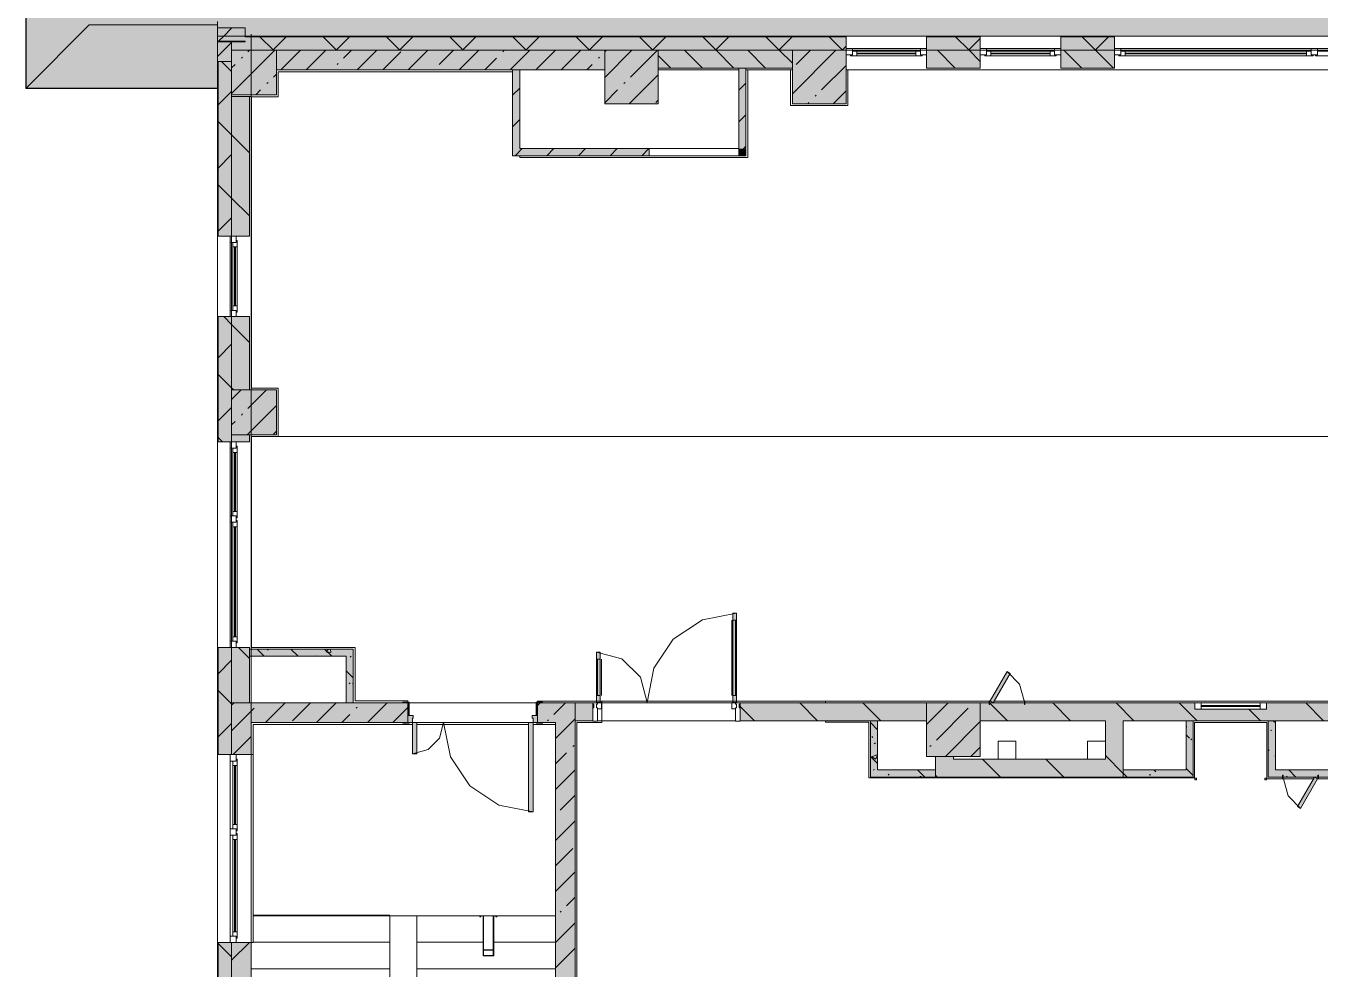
# Model space of a CAD drawing. Header units: millimetres. Extents: x -3817 to 677485, y -22715 to 103890.
# Drawn here: x 28916 to 29029.9, y 241.9 to 325 of the extents above; entities that cross this region are included whole.
import ezdxf

# ---------------------------------------------------------------- set-up
doc = ezdxf.new("R2010")
doc.units = ezdxf.units.MM
doc.layers.add('PDF _Геометрия', color=7, linetype='Continuous', true_color=0x1d1d1d)
doc.layers.add('PDF _Сплошная заливка', color=7, linetype='Continuous', true_color=0xffffff)

msp = doc.modelspace()

# ---------------------------------------------------------------- hatches: boundary and pattern name
at = {"layer": 'PDF _Сплошная заливка', "true_color": 0xd9d9d9, "transparency": 33554559}
for points in [[(28927.66, 319.47), (28932.88, 319.5), (28932.88, 324.07), (29240.17, 324.07), (29240.17, 391.23), (29202.13, 391.23), (29202.13, 418.87), (28916.02, 418.87), (28916.02, 319.47)], [(28935.3, 324.07), (28935.3, 324.79), (28932.88, 324.79), (28932.88, 324.07), (28935, 324.07)]]:
    msp.add_hatch(color=254, dxfattribs=at).paths.add_polyline_path(points)
at = {"layer": 'PDF _Сплошная заливка', "transparency": 33554559}
for points in [[(28935, 323.61), (28935.3, 323.61), (28935.3, 324.07), (28932.88, 323.99), (28932.96, 323.61)], [(28934.12, 318.88), (28938.06, 318.88), (28938.06, 322.82), (28934.12, 322.82), (28934.12, 319.5)], [(28966.96, 321.09), (28966.96, 322.82), (28938.06, 322.82), (28938.06, 321.09), (28959.48, 321.09)], [(28966.96, 318.1), (28971.68, 318.1), (28971.68, 322.82), (28966.96, 322.82), (28966.96, 319.5)], [(28986.39, 318.1), (28988.21, 318.1), (28988.21, 322.82), (28983.49, 322.82), (28983.49, 318.1)], [(28944.2, 269.44), (28944.83, 269.44), (28944.83, 270.07), (28935.7, 270.07), (28935.7, 269.44), (28942.34, 269.44)], [(29011.05, 258.81), (29011.05, 260.38), (28997.66, 260.38), (28997.66, 258.81), (29008.41, 258.81)], [(29015.75, 258.81), (29018.76, 258.81), (29018.76, 259.44), (29012.62, 259.44), (29012.62, 258.81)], [(29032.7, 258.81), (29032.7, 259.44), (29026.01, 259.44), (29026.01, 258.81), (29030.43, 258.81)]]:
    msp.add_hatch(color=256, dxfattribs=at).paths.add_polyline_path(points)
h = msp.add_hatch(color=256, dxfattribs=at)
h.paths.add_polyline_path([(29265.33, 322.82), (29266.95, 322.82), (29266.95, 324), (29220.88, 324), (29220.88, 322.82), (29250.64, 322.82)], flags=0)
h.paths.add_polyline_path([(29177.24, 322.82), (29187.81, 322.82), (29187.81, 324), (29171.33, 323.99), (29171.28, 323.49), (29165.25, 323.49), (29165.19, 324), (29136.64, 323.99), (29136.58, 323.49), (29127.4, 323.51), (29127.35, 324), (29090.81, 323.99), (29090.75, 323.49), (29084.72, 323.49), (29084.67, 324), (29051.39, 323.99), (29051.33, 323.49), (29049.97, 323.51), (29049.97, 324), (29036.24, 324), (29036.24, 322.82), (29176, 322.82)], flags=0)
h.paths.add_polyline_path([(29196.71, 322.82), (29196.66, 324), (29194.9, 324), (29194.9, 322.82)], flags=0)
h.paths.add_polyline_path([(29206.6, 322.82), (29213.8, 322.82), (29213.8, 324), (29199.62, 324), (29199.62, 322.82)], flags=0)
h.paths.add_polyline_path([(29008.41, 322.82), (29011.84, 322.82), (29011.84, 324), (29007.11, 324), (29007.11, 322.82)], flags=0)
h.paths.add_polyline_path([(28957.02, 322.82), (28988.21, 322.82), (28988.21, 324), (28935.3, 324), (28935.3, 323.55), (28934.12, 323.55), (28934.12, 322.82), (28942.34, 322.82)], flags=0)
h.paths.add_polyline_path([(29000.03, 322.82), (29000.03, 324), (28995.3, 324), (28995.3, 322.82)], flags=0)
h = msp.add_hatch(color=256, dxfattribs=at)
h.paths.add_polyline_path([(28932.94, 321.82), (28934.12, 321.82), (28934.12, 322.82)], flags=0)
h.paths.add_polyline_path([(28932.88, 321.82), (28932.92, 321.82), (28934.12, 322.82), (28934.12, 323.55), (28932.88, 323.55), (28932.88, 322.82)], flags=0)
h = msp.add_hatch(color=256, dxfattribs=at)
h.paths.add_polyline_path([(29037.77, 321.25), (29042.94, 321.25), (29042.94, 322.82), (29036.24, 322.82), (29036.24, 321.25), (29037.04, 321.25)], flags=0)
h.paths.add_polyline_path([(28971.71, 321.25), (28983.49, 321.25), (28983.49, 322.82), (28971.68, 322.82), (28971.68, 321.25)], flags=0)
h.paths.add_polyline_path([(29000.03, 321.25), (29000.03, 322.82), (28995.3, 322.82), (28995.3, 321.25)], flags=0)
h.paths.add_polyline_path([(29011.84, 321.25), (29011.84, 322.82), (29007.11, 322.82), (29007.11, 321.25), (29008.41, 321.25)], flags=0)
h = msp.add_hatch(color=256, dxfattribs=at)
h.paths.add_polyline_path([(28932.94, 202.35), (28934.12, 202.35), (28934.12, 244.24), (28932.94, 244.24), (28932.94, 222.65)], flags=0)
h.paths.add_polyline_path([(28934.12, 260.78), (28934.12, 270.22), (28932.94, 270.22), (28932.94, 260.78)], flags=0)
h.paths.add_polyline_path([(28934.12, 288.33), (28934.12, 299.36), (28932.94, 299.36), (28932.94, 288.33)], flags=0)
h.paths.add_polyline_path([(28934.12, 306.44), (28934.12, 321.82), (28932.94, 321.82), (28932.94, 306.44)], flags=0)
h = msp.add_hatch(color=256, dxfattribs=at)
h.paths.add_polyline_path([(28935, 265.34), (28935.7, 265.34), (28935.7, 270.22), (28934.12, 270.22), (28934.12, 265.34)], flags=0)
h.paths.add_polyline_path([(28935, 288.33), (28935.7, 288.33), (28935.7, 288.96), (28934.12, 288.96), (28934.12, 288.33)], flags=0)
h.paths.add_polyline_path([(28935, 292.9), (28935.7, 292.9), (28935.7, 299.36), (28934.12, 299.36), (28934.12, 292.9)], flags=0)
h.paths.add_polyline_path([(28934.12, 306.44), (28935.7, 306.44), (28935.7, 318.73), (28934.12, 318.73), (28934.12, 310.69)], flags=0)
at = {"layer": 'PDF _Сплошная заливка', "true_color": 0xe2e2e2, "transparency": 33554559}
for points in [[(29001.16, 265.35), (29002.66, 267.94), (29002.39, 268.1), (29000.89, 265.51), (29001.07, 265.41)], [(28960.26, 255.74), (28960.66, 255.74), (28960.66, 263.61), (28960.26, 263.61), (28960.26, 257.86)]]:
    msp.add_hatch(color=254, dxfattribs=at).paths.add_polyline_path(points)
at = {"layer": 'PDF _Сплошная заливка', "transparency": 33554559}
h = msp.add_hatch(color=256, dxfattribs=at)
h.paths.add_polyline_path([(28934.12, 202.35), (28935.85, 202.35), (28935.85, 244.24), (28934.12, 244.24), (28934.12, 222.65)], flags=0)
h.paths.add_polyline_path([(28934.12, 260.78), (28935.85, 260.78), (28935.85, 265.34), (28934.12, 265.34), (28934.12, 262.27)], flags=0)
h = msp.add_hatch(color=256, dxfattribs=at)
h.paths.add_polyline_path([(28961.48, 263.61), (28962.63, 263.61), (28962.63, 265.34), (28961.05, 265.34), (28961.05, 263.61)], flags=0)
h.paths.add_polyline_path([(28949.2, 263.61), (28949.63, 263.61), (28949.63, 265.34), (28935.85, 265.34), (28935.85, 263.61), (28942.34, 263.61)], flags=0)
h = msp.add_hatch(color=256, dxfattribs=at)
h.paths.add_polyline_path([(29066.16, 263.77), (29066.16, 265.34), (29054.79, 265.34), (29054.79, 263.77), (29062.62, 263.77)], flags=0)
h.paths.add_polyline_path([(29026.01, 263.77), (29030.73, 263.77), (29030.73, 265.34), (29025.22, 265.34), (29025.22, 264.79), (29018.92, 264.79), (29018.92, 265.34), (29000.03, 265.34), (29000.03, 263.77), (29025.38, 263.77)], flags=0)
h.paths.add_polyline_path([(28978.88, 263.77), (28995.3, 263.77), (28995.3, 265.34), (28978.88, 265.34)], flags=0)
h.paths.add_polyline_path([(29041.84, 263.77), (29041.84, 265.34), (29035.46, 265.34), (29035.46, 263.77), (29037.77, 263.77)], flags=0)
h.paths.add_polyline_path([(28965.93, 263.77), (28965.93, 265.34), (28964.36, 265.34), (28964.37, 263.77)], flags=0)
at = {"layer": 'PDF _Сплошная заливка', "true_color": 0xe2e2e2, "transparency": 33554559}
h = msp.add_hatch(color=254, dxfattribs=at)
h.paths.add_polyline_path([(28949.63, 263.61), (28950.03, 263.61), (28950.11, 264.24), (28949.63, 264.24)], flags=0)
h.paths.add_polyline_path([(28960.66, 263.61), (28961.05, 263.61), (28961.05, 264.24), (28960.58, 264.24), (28960.66, 264)], flags=0)

# ---------------------------------------------------------------- linework, layer by layer
at = {"layer": 'PDF _Геометрия', "color": 7, "lineweight": 9}
for points in [[(28932.88, 319.46), (28916, 319.46), (28916, 418.88), (29202.13, 418.88), (29202.13, 391.23)], [(28932.88, 319.93), (28932.88, 324.07), (28932.88, 319.5), (28932.88, 324.07), (28932.88, 319.91)], [(28932.88, 323.61), (28935.3, 323.61), (28935.3, 323.57), (28935.3, 323.55), (28934.12, 323.55), (28934.12, 322.82), (28971.68, 322.82), (28983.49, 322.82), (28971.68, 322.82), (28971.68, 321.25), (28978.77, 321.25), (28978.77, 314.16), (28978.77, 313.53), (28979.4, 313.53), (28979.4, 314.16), (28979.4, 321.25), (28983.49, 321.25), (28983.49, 322.82), (28988.21, 322.82), (28988.21, 324.07), (28935.3, 324.07), (28935.3, 324.03)], [(28932.88, 323.57), (28935.3, 323.57), (28935.3, 323.61)], [(28932.97, 323.61), (28933.43, 324.07)], [(28935.3, 324), (28935.3, 324.03), (28935.3, 324.07)], [(28988.21, 324.03), (28935.3, 324.03), (28935.3, 324), (28988.21, 324)], [(28937.79, 322.82), (28936.61, 324)], [(28937.75, 322.82), (28938.93, 324)], [(28943.36, 322.82), (28942.18, 324)], [(28943.32, 322.82), (28944.5, 324)], [(28948.93, 322.82), (28947.75, 324)], [(28948.89, 322.82), (28950.07, 324)], [(28954.5, 322.82), (28953.32, 324)], [(28954.45, 322.82), (28955.63, 324)], [(28960.06, 322.82), (28958.88, 324)], [(28960.02, 322.82), (28961.2, 324)], [(28965.63, 322.82), (28964.45, 324)], [(28965.59, 322.82), (28966.77, 324)], [(28971.2, 322.82), (28970.02, 324)], [(28971.16, 322.82), (28972.34, 324)], [(28978.34, 321.25), (28976.77, 322.82), (28975.59, 324)], [(28976.72, 322.82), (28977.9, 324)], [(28983.49, 321.67), (28982.33, 322.82), (28981.15, 324)], [(28982.29, 322.82), (28983.47, 324)], [(28987.9, 322.82), (28986.72, 324)], [(28995.3, 324.07), (28995.3, 322.82), (28988.21, 322.82), (28988.21, 324.07)], [(29000.03, 324.03), (28995.3, 324.03)], [(29000.03, 324), (28995.3, 324)], [(29000.03, 321.83), (28999.04, 322.82), (28997.86, 324)], [(28998.99, 322.82), (29000.03, 323.85)], [(29000.03, 324.07), (29000.03, 322.82)], [(29037.67, 317.47), (29038.62, 317.47), (29038.62, 321.25), (29042.94, 321.25), (29042.94, 322.82), (29036.24, 322.82), (29011.84, 322.82), (29011.84, 324.07), (29007.11, 324.07), (29007.11, 322.82), (29011.84, 322.82), (29011.84, 324.07)], [(29007.11, 322.82), (29007.11, 324.07)], [(29011.84, 324.03), (29007.11, 324.03)], [(29011.84, 324), (29007.11, 324)], [(29011.75, 321.25), (29010.17, 322.82), (29008.99, 324)], [(29010.13, 322.82), (29011.31, 324)], [(29011.84, 322.82), (29036.24, 322.82), (29042.94, 322.82), (29187.81, 322.82), (29187.81, 324.07), (29171.3, 324.07)], [(29015.75, 324.07), (29030.43, 324.07)], [(28932.88, 321.03), (28932.94, 321.03), (28932.94, 321.82), (28934.12, 321.82), (28934.12, 322.82), (28934.12, 323.55), (28932.88, 323.55), (28934.12, 323.55), (28935.3, 323.55), (28935.3, 323.57)], [(28932.88, 322.26), (28934.12, 323.5)], [(28934.12, 319.01), (28937.93, 322.82)], [(28935.55, 322.69), (28935.68, 322.82)], [(28958.85, 321.09), (28958.85, 314.16), (28958.85, 313.53), (28970.89, 313.53), (28970.89, 314.16), (28978.77, 314.16), (28978.77, 313.53), (28970.89, 313.53), (28970.89, 314.16), (28959.48, 314.16), (28959.48, 321.09), (28958.85, 321.09), (28938.06, 321.09), (28938.06, 322.82), (28966.96, 322.82), (28966.96, 321.09), (28959.48, 321.09)], [(28938.44, 321.09), (28940.17, 322.82)], [(28940.69, 321.09), (28942.42, 322.82)], [(28943.97, 322.12), (28944.66, 322.82)], [(28945.18, 321.09), (28946.91, 322.82)], [(28947.42, 321.09), (28949.02, 322.69)], [(28949.67, 321.09), (28951.4, 322.82)], [(28952.39, 321.56), (28953.64, 322.82)], [(28954.16, 321.09), (28955.89, 322.82)], [(28958, 322.69), (28958.09, 322.78)], [(28958.65, 321.09), (28960.38, 322.82)], [(28960.89, 321.09), (28962.62, 322.82)], [(28963.14, 321.09), (28964.87, 322.82)], [(28966.96, 320.42), (28969.36, 322.82)], [(28966.98, 322.69), (28967.11, 322.82)], [(28969.22, 320.44), (28971.6, 322.82)], [(28975.56, 321.25), (28973.98, 322.82)], [(28981.13, 321.25), (28979.55, 322.82)], [(28983.49, 318.99), (28987.32, 322.82)], [(28983.82, 321.56), (28985.07, 322.82)], [(28987.86, 322.82), (28988.21, 323.18)], [(28995.3, 322.96), (28988.21, 322.96)], [(28988.21, 322.82), (28995.3, 322.82)], [(28989.16, 322.33), (28989.16, 322.73)], [(28989.16, 322.57), (28994.36, 322.57)], [(28994.36, 322.49), (28989.16, 322.49)], [(28994.36, 322.33), (28994.36, 322.73)], [(28997.83, 321.25), (28996.25, 322.82)], [(29007.11, 322.96), (29000.03, 322.96)], [(29007.11, 322.82), (29000.03, 322.82)], [(29000.03, 322.82), (29007.11, 322.82)], [(29000.97, 322.33), (29000.97, 322.73)], [(29000.97, 322.57), (29006.17, 322.57)], [(29006.17, 322.49), (29000.97, 322.49)], [(29006.17, 322.33), (29006.17, 322.73)], [(29008.96, 321.25), (29007.39, 322.82)], [(29036.24, 322.96), (29011.84, 322.96)], [(29012.78, 322.33), (29012.78, 322.73)], [(29012.78, 322.57), (29028.76, 322.57)], [(29028.76, 322.49), (29012.78, 322.49)], [(29028.76, 322.33), (29028.76, 322.73)], [(28932.94, 320.64), (28932.94, 320.01), (28932.92, 320.01), (28932.88, 320.01), (28932.88, 319.85), (28932.88, 306.44), (28934.12, 306.44), (28934.12, 318.73), (28934.12, 321.82), (28932.94, 321.82), (28932.94, 321.03), (28932.94, 320.64), (28932.94, 320.01), (28932.94, 306.44)], [(28934.12, 320.93), (28933.23, 321.82)], [(28934.12, 321.26), (28934.43, 321.56)], [(28934.99, 322.12), (28935.08, 322.22)], [(28943.41, 321.56), (28943.5, 321.66)], [(28956.4, 321.09), (28957.44, 322.12)], [(28965.38, 321.09), (28965.86, 321.56)], [(28966.42, 322.12), (28966.51, 322.22)], [(28972.77, 321.25), (28971.68, 322.34)], [(28986.06, 319.32), (28988.21, 321.47)], [(28988.21, 322.41), (28988.77, 322.41)], [(28994.91, 322.33), (28988.61, 322.33)], [(28994.75, 322.41), (28995.3, 322.41)], [(29000.03, 322.41), (29000.58, 322.41)], [(29006.72, 322.33), (29000.42, 322.33)], [(29006.56, 322.41), (29007.11, 322.41)], [(29011.84, 322.41), (29012.39, 322.41)], [(29029.32, 322.33), (29012.23, 322.33)], [(29029.16, 322.41), (29029.71, 322.41)], [(29035.85, 322.33), (29029.55, 322.33)], [(28932.88, 320.64), (28932.94, 320.64), (28932.94, 321.03)], [(28937.79, 320.44), (28938.06, 320.71)], [(28951.91, 321.09), (28951.92, 321.1)], [(28969.13, 318.1), (28971.68, 320.65)], [(28971.71, 321.09), (28978.77, 321.09), (28971.68, 321.09), (28971.68, 321.25)], [(28979.4, 321.25), (28978.77, 321.25)], [(29037.04, 321.09), (29036.88, 321.09), (28988.37, 321.09), (28988.21, 321.09)], [(28932.88, 319.55), (28932.88, 319.7)], [(28932.88, 319.68), (28932.88, 319.54)], [(28932.92, 320.01), (28932.92, 306.44)], [(28932.94, 318.01), (28934.12, 319.19)], [(28936.24, 318.88), (28936.67, 319.32)], [(28937.23, 319.88), (28937.33, 319.97)], [(28958.85, 318.86), (28959.48, 319.49)], [(28966.96, 318.17), (28968.1, 319.32)], [(28968.66, 319.88), (28968.76, 319.97)], [(28978.77, 319.3), (28979.4, 319.93)], [(28987.09, 318.1), (28988.21, 319.23)], [(28934.12, 318.73), (28935.85, 318.73), (28934.12, 318.73)], [(28971.47, 318.2), (28971.68, 318.41)], [(28984.84, 318.1), (28984.94, 318.2)], [(28985.5, 318.76), (28985.59, 318.85)], [(28978.77, 316.51), (28979.4, 317.14)], [(28935.7, 313.78), (28934.12, 315.36), (28932.94, 316.54)], [(28958.85, 316.08), (28959.48, 316.71)], [(28932.94, 312.44), (28934.12, 313.63)], [(28959.08, 313.53), (28959.71, 314.16)], [(28961.86, 313.53), (28962.49, 314.16)], [(28964.65, 313.53), (28965.28, 314.16)], [(28967.43, 313.53), (28968.06, 314.16)], [(28970.22, 313.53), (28970.85, 314.16)], [(28978.77, 313.73), (28979.2, 314.16), (28979.4, 314.36)], [(28935.7, 308.22), (28934.12, 309.79), (28932.94, 310.97)], [(28932.94, 306.88), (28934.12, 308.06)], [(28933.98, 306.44), (28933.98, 299.36)], [(28934.12, 299.36), (28934.12, 306.44)], [(28934.61, 305.5), (28934.22, 305.5)], [(28934.37, 300.3), (28934.37, 305.5)], [(28934.45, 305.5), (28934.45, 300.3)], [(28934.53, 305.89), (28934.53, 306.44)], [(28934.61, 306.05), (28934.61, 299.75)], [(28934.61, 300.3), (28934.22, 300.3)], [(28934.53, 299.36), (28934.53, 299.91)], [(28932.92, 299.36), (28932.92, 288.33)], [(28932.94, 299.36), (28932.94, 288.33)], [(28935.7, 297.08), (28934.12, 298.66), (28933.42, 299.36)], [(28932.94, 295.74), (28934.12, 296.92)], [(28932.88, 295.81), (28932.88, 293.85), (28932.88, 295.81)], [(28934.31, 292.9), (28934.12, 293.09), (28932.94, 294.27)], [(28934.12, 292.07), (28934.95, 292.9)], [(28935.55, 291.26), (28937.19, 292.9)], [(28932.94, 290.17), (28934.12, 291.36)], [(28934.99, 290.69), (28935.08, 290.79)], [(28935.5, 288.96), (28938.06, 291.52)], [(28934.12, 289.83), (28934.43, 290.13)], [(28933.31, 288.33), (28932.94, 288.7)], [(28933.98, 288.33), (28933.98, 270.22)], [(28934.12, 270.22), (28934.12, 288.33)], [(28934.53, 287.78), (28934.53, 288.33)], [(28937.79, 289.01), (28938.06, 289.28)], [(28934.61, 287.39), (28934.22, 287.39)], [(28934.37, 282.19), (28934.37, 287.39)], [(28934.45, 287.39), (28934.45, 282.19)], [(28934.61, 287.94), (28934.61, 281.64)], [(28934.61, 282.19), (28934.22, 282.19)], [(28934.53, 281.25), (28934.53, 281.8)], [(28934.61, 280.85), (28934.22, 280.85)], [(28934.37, 271.17), (28934.37, 280.85)], [(28934.45, 280.85), (28934.45, 271.17)], [(28934.61, 281.41), (28934.61, 270.62)], [(28932.88, 274.16), (28932.88, 270.22), (28932.88, 274.16)], [(28932.92, 270.22), (28932.92, 260.78)], [(28932.94, 270.22), (28932.94, 260.78)], [(28944.83, 265.34), (28944.83, 269.44), (28944.83, 270.07), (28935.7, 270.07), (28935.7, 270.22), (28934.12, 270.22), (28934.12, 265.34), (28935.7, 265.34), (28935.7, 269.44), (28944.2, 269.44), (28944.2, 265.34), (28944.83, 265.34), (28949.2, 265.34)], [(28934.61, 271.17), (28934.22, 271.17)], [(28934.53, 270.22), (28934.53, 270.78)], [(28935.7, 269.24), (28934.71, 270.22)], [(28935.7, 270.07), (28935.7, 269.44)], [(28932.94, 267.9), (28934.12, 269.09)], [(28935.85, 266.67), (28935.85, 269.44), (28935.85, 265.34)], [(28934.12, 265.25), (28932.94, 266.43)], [(28934.12, 265.13), (28934.33, 265.34)], [(28944.2, 265.34), (28935.85, 265.34), (28935.7, 265.34), (28934.12, 265.34), (28934.12, 260.78)], [(28934.12, 262.89), (28935.85, 264.62), (28936.11, 264.88)], [(28937.09, 263.61), (28938.82, 265.34)], [(28939.48, 263.75), (28941.07, 265.34)], [(28941.58, 263.61), (28943.31, 265.34)], [(28945.09, 264.88), (28945.18, 264.97)], [(28946.07, 263.61), (28947.8, 265.34)], [(28948.31, 263.61), (28949.63, 264.93)], [(28949.63, 263.61), (28949.63, 265.34)], [(28949.75, 265.34), (28960.93, 265.34)], [(28961.05, 265.12), (28961.27, 265.34)], [(28961.05, 265.34), (28961.05, 263.61)], [(28964.36, 265.34), (28962.63, 265.34), (28961.48, 265.34)], [(28962.49, 264.32), (28962.63, 264.45), (28963.52, 265.34)], [(28965.93, 264.9), (28965.93, 265.34)], [(28966.32, 265.34), (28978.51, 265.34)], [(29035.46, 263.77), (29041.84, 263.77), (29041.84, 265.34), (29003.96, 265.34), (29000.81, 265.34), (28978.88, 265.34), (28978.88, 263.77), (28990.35, 263.77), (28990.35, 258.81), (28990.98, 258.81), (28996.09, 258.81), (28996.09, 259.44)], [(28978.88, 265.34), (28978.88, 264.9)], [(28980.14, 263.77), (28978.88, 265.03)], [(28985.71, 263.77), (28984.14, 265.34)], [(28991.28, 263.77), (28989.7, 265.34)], [(28995.3, 263.45), (28997.19, 265.34)], [(28996.16, 262.07), (28998.97, 264.88)], [(29002.41, 263.77), (29000.84, 265.34)], [(29007.98, 263.77), (29006.41, 265.34)], [(29013.55, 263.77), (29011.98, 265.34)], [(29019.12, 263.77), (29017.54, 265.34)], [(29025.22, 265.34), (29018.92, 265.34)], [(29018.92, 264.79), (29025.22, 264.79)], [(29024.67, 265.11), (29019.47, 265.11)], [(29024.67, 265.03), (29019.47, 265.03)], [(29024.69, 263.77), (29023.66, 264.79)], [(29030.25, 263.77), (29028.68, 265.34)], [(28949.2, 263.61), (28935.85, 263.61), (28935.85, 260.78), (28934.12, 260.78), (28932.88, 260.78), (28932.88, 244.24), (28934.12, 244.24), (28935.85, 244.24), (28935.85, 204.09), (28962.63, 204.09), (28962.63, 263.61), (28961.48, 263.61)], [(28932.94, 262.34), (28934.12, 263.52)], [(28934.53, 244.79), (28934.53, 244.24), (28934.12, 244.24), (28934.12, 202.35), (28935.85, 202.35), (28962.63, 202.35), (28964.36, 202.35), (28964.36, 263.77)], [(28943.82, 263.61), (28944.53, 264.32)], [(28960.66, 263.61), (28950.42, 263.61)], [(28961.93, 263.75), (28962.02, 263.85)], [(28962.63, 262.21), (28964.36, 263.94)], [(28978.49, 263.77), (28966.31, 263.77)], [(28990.98, 263.77), (28990.35, 263.77)], [(28996.09, 260.62), (28996.09, 259.44), (28990.98, 259.44), (28990.98, 263.77), (28995.3, 263.77)], [(28996.96, 260.62), (29000.03, 263.69)], [(29000.03, 263.77), (29000.81, 263.77), (29003.96, 263.77), (29011.05, 263.77), (29011.05, 260.38), (28997.66, 260.38), (28997.66, 260.62)], [(29012.62, 259.44), (29012.62, 258.81), (29018.76, 258.81), (29018.76, 259.44), (29018.76, 263.77), (29025.38, 263.77), (29025.38, 258.81), (29026.01, 258.81), (29032.7, 258.81), (29032.7, 259.44)], [(29018.76, 263.77), (29018.14, 263.77)], [(29026.01, 263.77), (29025.38, 263.77)], [(29032.7, 260.62), (29032.7, 259.44), (29026.01, 259.44), (29026.01, 263.77), (29030.73, 263.77)], [(28934.25, 260.78), (28935.85, 262.38)], [(28962.63, 259.96), (28963.61, 260.95)], [(28964.17, 261.51), (28964.27, 261.6)], [(28995.6, 261.51), (28995.7, 261.6)], [(28999.2, 260.62), (29000.03, 261.44)], [(29001.6, 260.38), (29003.17, 260.38), (29003.17, 261.96)], [(28933.03, 260.78), (28932.94, 260.86)], [(28933.98, 260.78), (28933.98, 244.24)], [(28934.61, 259.83), (28934.22, 259.83)], [(28934.37, 254.63), (28934.37, 259.83)], [(28934.45, 259.83), (28934.45, 254.63)], [(28934.53, 260.22), (28934.53, 260.78)], [(28934.61, 260.38), (28934.61, 254.08)], [(29001.81, 258.81), (29000.23, 260.38)], [(29007.38, 258.81), (29005.8, 260.38)], [(29012.62, 259.13), (29011.05, 260.7)], [(28962.63, 257.72), (28964.36, 259.45)], [(28996.24, 258.81), (28996.09, 258.96)], [(28996.09, 258.81), (28997.66, 258.81), (29011.05, 258.81), (29012.62, 258.81), (29011.84, 258.81)], [(28963.05, 255.9), (28964.36, 257.2)], [(28934.61, 254.63), (28934.22, 254.63)], [(28934.53, 253.69), (28934.53, 254.24)], [(28962.63, 253.23), (28964.36, 254.96)], [(28934.61, 253.3), (28934.22, 253.3)], [(28934.37, 245.19), (28934.37, 253.3)], [(28934.45, 253.3), (28934.45, 245.19)], [(28934.61, 253.85), (28934.61, 244.63)], [(28962.63, 250.98), (28964.17, 252.53)], [(28962.63, 248.74), (28964.36, 250.47)], [(28932.88, 248.18), (28932.88, 244.24), (28932.88, 248.18)], [(28963.61, 247.48), (28964.36, 248.22)], [(28950.42, 246.6), (28950.42, 244.28), (28950.42, 241.92), (28950.42, 239.56), (28950.42, 237.19), (28950.42, 234.83), (28950.42, 232.47), (28950.42, 230.11), (28950.42, 227.75), (28950.42, 225.38), (28950.42, 223.02), (28950.42, 220.66), (28950.42, 218.3), (28950.42, 215.94), (28948.06, 215.94), (28935.85, 215.94), (28935.85, 204.12), (28962.63, 204.12), (28962.63, 215.94), (28950.42, 215.94), (28962.63, 215.94)], [(28936.01, 246.64), (28948.06, 246.64)], [(28948.06, 246.6), (28948.06, 244.28), (28948.06, 241.92), (28948.06, 239.56)], [(28957.67, 246.6), (28955.78, 246.6)], [(28955.95, 246.6), (28955.95, 246.57)], [(28955.95, 246.57), (28955.96, 246.57), (28955.95, 246.57)], [(28956.08, 246.57), (28956.08, 246.57), (28956.07, 246.57), (28956.06, 246.57), (28956.05, 246.57), (28956.03, 246.57), (28956.02, 246.57), (28956, 246.57), (28955.99, 246.57), (28955.97, 246.57), (28955.96, 246.57), (28955.96, 246.57), (28955.96, 246.57), (28955.97, 246.57), (28955.99, 246.57), (28956, 246.57), (28956.02, 246.57), (28956.03, 246.57), (28956.05, 246.57), (28956.06, 246.57), (28956.07, 246.57), (28956.08, 246.57), (28956.08, 246.57), (28956.08, 246.6)], [(28955.98, 246.6), (28955.98, 246.49)], [(28956.06, 246.49), (28956.05, 246.49), (28956.05, 246.49), (28956.04, 246.49), (28956.04, 246.49), (28956.03, 246.49), (28956.02, 246.49), (28956.01, 246.49), (28956, 246.49), (28955.99, 246.49), (28955.98, 246.49), (28955.98, 246.49), (28955.98, 246.49), (28955.99, 246.49), (28956, 246.49), (28956.01, 246.49), (28956.02, 246.49), (28956.03, 246.49), (28956.04, 246.49), (28956.04, 246.49), (28956.05, 246.49), (28956.05, 246.49), (28956.06, 246.49), (28956.06, 246.6)], [(28955.98, 246.49), (28955.98, 246.49), (28955.98, 246.49)], [(28956.25, 246.6), (28956.25, 243.56), (28956.25, 243.1), (28956.25, 243.09), (28956.26, 243.08), (28956.27, 243.07), (28956.28, 243.07), (28956.29, 243.06), (28956.31, 243.06), (28956.32, 243.06), (28957.13, 243.06), (28957.14, 243.06), (28957.16, 243.06), (28957.17, 243.07), (28957.18, 243.07), (28957.19, 243.08), (28957.2, 243.09), (28957.2, 243.1), (28957.2, 243.56), (28957.2, 246.6)], [(28956.3, 243.06), (28956.3, 246.6)], [(28956.32, 246.6), (28957.13, 246.6)], [(28957.15, 243.06), (28957.15, 246.6)], [(28957.37, 246.6), (28957.37, 246.57)], [(28957.5, 246.57), (28957.49, 246.57), (28957.49, 246.57), (28957.48, 246.57), (28957.47, 246.57), (28957.45, 246.57), (28957.43, 246.57), (28957.42, 246.57), (28957.4, 246.57), (28957.39, 246.57), (28957.38, 246.57), (28957.37, 246.57), (28957.38, 246.57), (28957.39, 246.57), (28957.4, 246.57), (28957.42, 246.57), (28957.43, 246.57), (28957.45, 246.57), (28957.47, 246.57), (28957.48, 246.57), (28957.49, 246.57), (28957.49, 246.57), (28957.5, 246.57), (28957.5, 246.6)], [(28957.37, 246.57), (28957.37, 246.57), (28957.37, 246.57)], [(28957.39, 246.6), (28957.39, 246.49)], [(28957.39, 246.49), (28957.4, 246.49), (28957.39, 246.49)], [(28957.47, 246.49), (28957.47, 246.49), (28957.47, 246.49), (28957.46, 246.49), (28957.45, 246.49), (28957.44, 246.49), (28957.43, 246.49), (28957.42, 246.49), (28957.41, 246.49), (28957.41, 246.49), (28957.4, 246.49), (28957.4, 246.49), (28957.4, 246.49), (28957.41, 246.49), (28957.41, 246.49), (28957.42, 246.49), (28957.43, 246.49), (28957.44, 246.49), (28957.45, 246.49), (28957.46, 246.49), (28957.47, 246.49), (28957.47, 246.49), (28957.47, 246.49), (28957.47, 246.6)], [(28963.05, 246.92), (28963.14, 247.01)], [(28934.61, 245.19), (28934.22, 245.19)], [(28962.63, 244.25), (28964.36, 245.98)], [(28964.36, 201.15), (28932.92, 201.15), (28932.92, 201.17), (28932.92, 202.35), (28932.92, 244.24)], [(28964.36, 201.17), (28932.94, 201.17), (28932.94, 202.35), (28932.94, 244.24)], [(28934.12, 242.98), (28932.94, 244.16)], [(28934.12, 242.68), (28935.68, 244.24)], [(28935.85, 239.56), (28935.85, 241.92), (28935.85, 244.24), (28935.85, 241.09)], [(28962.63, 244.28), (28957.13, 244.28), (28962.63, 244.28), (28962.63, 241.92), (28962.63, 239.56), (28962.63, 237.19), (28962.63, 234.83), (28962.63, 232.47), (28962.63, 230.11), (28962.63, 227.75), (28962.63, 225.38), (28962.63, 223.02), (28962.63, 220.66), (28962.63, 218.3), (28950.42, 218.3), (28962.63, 218.3)], [(28956.25, 243.56), (28956.25, 243.56), (28956.26, 243.57), (28956.27, 243.58), (28956.28, 243.59), (28956.29, 243.59), (28956.31, 243.59), (28956.32, 243.6), (28957.13, 243.6), (28957.14, 243.59), (28957.16, 243.59), (28957.17, 243.59), (28957.18, 243.58), (28957.19, 243.57), (28957.2, 243.56), (28957.2, 243.56)], [(28962.63, 242), (28964.36, 243.73)]]:
    msp.add_lwpolyline(points, dxfattribs=at)
at = {"layer": 'PDF _Геометрия', "color": 8, "lineweight": 9, "true_color": 0x808080}
msp.add_lwpolyline([(29240.17, 324.07), (29240.17, 391.23), (29202.13, 391.23), (29202.13, 418.87), (28916.02, 418.87), (28916.02, 319.47), (28932.88, 319.47), (28932.88, 324.07)], close=True, dxfattribs=at)
at = {"layer": 'PDF _Геометрия', "color": 8, "lineweight": 9, "true_color": 0x737373}
for points in [[(28916, 319.46), (28921.59, 325.04), (28932.88, 325.04)], [(28932.88, 325.33), (28932.88, 325.34), (28932.88, 325.33), (28932.88, 325.33), (28932.88, 325.04), (28932.88, 324.07), (28932.88, 325.03), (28932.88, 325.31)], [(28932.88, 324.88), (28932.88, 324.07), (28932.88, 324.86)], [(28935.3, 324.07), (28935.3, 324.79), (28932.88, 324.79)], [(28933.43, 324.07), (28934.15, 324.79)], [(28988.21, 324.07), (28995.3, 324.07)], [(29000.03, 324.07), (29007.11, 324.07)], [(29011.84, 324.07), (29015.75, 324.07)], [(28932.88, 319.5), (28932.88, 319.46)]]:
    msp.add_lwpolyline(points, dxfattribs=at)
at = {"layer": 'PDF _Геометрия', "color": 253, "lineweight": 9, "true_color": 0xaaaaaa}
for points in [[(28935.85, 183.76), (28935.85, 253.8), (28935.85, 254.2), (28935.85, 324.24)], [(28935.86, 293.08), (28935.86, 318.72), (28938.22, 318.72), (28938.22, 320.92), (28958.85, 320.92), (28938.22, 320.92), (28938.22, 318.72), (28935.86, 318.72), (28935.86, 293.05), (28938.22, 293.05), (28938.22, 288.81), (29036.88, 288.81), (29036.88, 295.74), (29036.88, 288.81)], [(29036.88, 321.09), (29036.88, 317.07), (29036.88, 321.09), (28988.37, 321.09), (28988.37, 317.94), (28983.33, 317.94), (28983.33, 321.08), (28979.56, 321.08), (28979.56, 313.36), (28959.48, 313.36), (28959.48, 313.53), (28959.48, 313.36), (28979.56, 313.36), (28979.56, 321.08), (28983.33, 321.08), (28983.33, 317.94), (28988.37, 317.94), (28988.37, 321.09)], [(28938.22, 288.81), (28938.22, 293.05), (28935.86, 293.05)], [(29048.22, 288.96), (29037.04, 288.96), (29037.04, 288.81), (28935.86, 288.81), (28935.86, 270.23), (28944.99, 270.23), (28944.99, 265.51), (28949.63, 265.51), (28944.99, 265.51), (28944.99, 270.23), (28935.86, 270.23), (28935.86, 288.81)], [(28966.33, 264.82), (28966.68, 264.82), (28966.68, 265.37), (28966.25, 265.37), (28966.25, 269.82), (28968.47, 269.23), (28970.1, 267.6), (28970.7, 265.37), (28971.3, 268.39), (28973, 270.94), (28975.56, 272.65), (28978.57, 273.25), (28978.57, 265.37), (28978.14, 265.37), (28978.14, 264.82), (28978.49, 264.82)], [(28978.14, 272.62), (28978.14, 266)], [(28978.57, 272.62), (28978.25, 272.62)], [(28978.49, 272.62), (28978.49, 266)], [(28966.25, 269.19), (28966.56, 269.19)], [(28966.33, 269.19), (28966.33, 266)], [(28966.67, 269.19), (28966.67, 266)], [(29003.88, 265.51), (29003.48, 267), (29002.39, 268.1)], [(28949.63, 265.41), (28949.63, 265.51), (28949.63, 265.41)], [(28966.25, 265.5), (28961.05, 265.5), (28961.05, 265.41), (28961.05, 265.5), (29000.91, 265.5), (28986.4, 265.5), (28986.4, 265.34), (28986.4, 265.5), (28966.72, 265.5), (28966.72, 263.61), (28966.72, 263.77)], [(28966.25, 266), (28966.56, 266)], [(28966.72, 265.34), (28966.72, 265.5), (28966.56, 265.5)], [(28978.57, 266), (28978.25, 266)], [(29054.43, 265.38), (29054.43, 265.5), (29041.83, 265.5), (29001.25, 265.5), (29142.97, 265.5), (29124.9, 265.5)], [(28966.25, 265.22), (28966.25, 264.9)], [(28978.57, 265.22), (28978.57, 264.9)], [(28950.03, 263.45), (28936.01, 263.45), (28936.01, 246.6), (28962.63, 246.6), (28962.63, 263.45), (28960.66, 263.45)], [(28960.66, 255.74), (28957.64, 256.34), (28955.09, 258.04), (28953.38, 260.6), (28952.78, 263.61), (28952.41, 262.23), (28951.41, 261.22), (28950.03, 260.85)], [(28960.26, 263.61), (28950.42, 263.61), (28960.66, 263.61)], [(28960.26, 263.45), (28950.42, 263.45)], [(28995.3, 204.25), (28964.51, 204.25), (28964.51, 263.61), (28966.72, 263.61), (28964.51, 263.61), (28964.51, 204.25), (28995.3, 204.25), (28995.3, 207.24), (29000.18, 207.24), (29000.18, 204.21), (29030.73, 204.21), (29030.73, 207.2), (29032.54, 207.2), (29032.54, 258.65), (29029.69, 258.65), (29032.54, 258.65), (29032.54, 207.2), (29030.73, 207.2), (29030.73, 207.08)], [(28934.53, 244.24), (28934.53, 244.79), (28934.53, 244.24), (28936.01, 244.24), (28936.01, 260.78), (28934.53, 260.78)], [(28934.53, 260.22), (28934.53, 260.78), (28934.53, 260.22)], [(28935.85, 260.78), (28936.01, 260.78), (28936.01, 244.24)], [(29026.72, 258.64), (29027.12, 257.15), (29028.21, 256.05)], [(28948.06, 246.6), (28955.78, 246.6), (28936.01, 246.6), (28962.63, 246.6), (28957.67, 246.6), (28962.63, 246.6)]]:
    msp.add_lwpolyline(points, dxfattribs=at)
at = {"layer": 'PDF _Геометрия', "color": 7, "lineweight": 9}
for points in [[(29000.03, 322.82), (29000.03, 324.07), (28995.3, 324.07), (28995.3, 322.82)], [(28938.06, 322.82), (28934.12, 322.82), (28934.12, 318.88), (28938.06, 318.88)], [(28971.68, 318.1), (28971.68, 322.82), (28966.96, 322.82), (28966.96, 318.1)], [(28988.21, 318.1), (28988.21, 322.82), (28983.49, 322.82), (28983.49, 321.25), (28983.49, 318.1)], [(28988.77, 322.96), (28988.77, 322.41), (28988.21, 322.41), (28988.21, 322.96)], [(28988.61, 322.33), (28994.91, 322.33), (28994.91, 322.41), (28994.75, 322.41), (28994.75, 322.73), (28988.77, 322.73), (28988.77, 322.41), (28988.61, 322.41)], [(28995.3, 322.96), (28995.3, 322.41), (28994.75, 322.41), (28994.75, 322.96)], [(28995.3, 322.82), (28995.3, 321.25), (29000.03, 321.25), (29000.03, 322.82)], [(29000.58, 322.96), (29000.58, 322.41), (29000.03, 322.41), (29000.03, 322.96)], [(29000.42, 322.33), (29006.72, 322.33), (29006.72, 322.41), (29006.56, 322.41), (29006.56, 322.73), (29000.58, 322.73), (29000.58, 322.41), (29000.42, 322.41)], [(29007.11, 322.96), (29007.11, 322.41), (29006.56, 322.41), (29006.56, 322.96)], [(29007.11, 322.82), (29007.11, 321.25), (29011.84, 321.25), (29011.84, 322.82)], [(29012.39, 322.96), (29012.39, 322.41), (29011.84, 322.41), (29011.84, 322.96)], [(29012.23, 322.33), (29029.32, 322.33), (29029.32, 322.41), (29029.16, 322.41), (29029.16, 322.73), (29012.39, 322.73), (29012.39, 322.41), (29012.23, 322.41)], [(29029.71, 322.96), (29029.71, 322.41), (29029.16, 322.41), (29029.16, 322.96)], [(29029.55, 322.33), (29035.85, 322.33), (29035.85, 322.41), (29035.69, 322.41), (29035.69, 322.73), (29029.71, 322.73), (29029.71, 322.41), (29029.55, 322.41)], [(28979.4, 321.09), (28983.49, 321.09)], [(28934.12, 306.44), (28935.7, 306.44), (28935.7, 318.73), (28934.12, 318.73)], [(28935.85, 318.73), (28935.85, 293.06), (28935.85, 292.9)], [(28932.88, 306.44), (28934.12, 306.44), (28934.12, 299.36), (28932.88, 299.36)], [(28932.88, 306.44), (28932.88, 304.48)], [(28933.98, 306.44), (28934.53, 306.44), (28934.53, 305.89), (28933.98, 305.89)], [(28934.61, 299.75), (28934.61, 306.05), (28934.53, 306.05), (28934.53, 305.89), (28934.22, 305.89), (28934.22, 299.91), (28934.53, 299.91), (28934.53, 299.75)], [(28932.88, 302.11), (28932.88, 298.18)], [(28933.98, 299.91), (28934.53, 299.91), (28934.53, 299.36), (28933.98, 299.36)], [(28934.12, 299.36), (28932.88, 299.36), (28932.88, 288.33), (28934.12, 288.33), (28934.12, 288.96), (28934.12, 292.9)], [(28934.12, 292.9), (28935.7, 292.9), (28935.7, 299.36), (28934.12, 299.36)], [(28938.06, 292.9), (28934.12, 292.9), (28934.12, 288.96), (28938.06, 288.96)], [(28932.88, 288.33), (28934.12, 288.33), (28934.12, 270.22), (28932.88, 270.22)], [(28933.98, 288.33), (28934.53, 288.33), (28934.53, 287.78), (28933.98, 287.78)], [(28934.12, 288.33), (28935.7, 288.33), (28935.7, 288.96), (28934.12, 288.96)], [(28935.85, 288.96), (28935.85, 288.81), (28935.85, 288.8), (28935.85, 270.22), (28935.85, 270.07)], [(28934.61, 281.64), (28934.61, 287.94), (28934.53, 287.94), (28934.53, 287.78), (28934.22, 287.78), (28934.22, 281.8), (28934.53, 281.8), (28934.53, 281.64)], [(28932.88, 286.76), (28932.88, 282.82)], [(28933.98, 281.8), (28934.53, 281.8), (28934.53, 281.25), (28933.98, 281.25)], [(28932.88, 280.46), (28932.88, 276.52)], [(28934.61, 270.62), (28934.61, 281.41), (28934.53, 281.41), (28934.53, 281.25), (28934.22, 281.25), (28934.22, 270.78), (28934.53, 270.78), (28934.53, 270.62)], [(28934.12, 270.22), (28932.88, 270.22), (28932.88, 260.78), (28934.12, 260.78), (28934.12, 265.34)], [(28933.98, 270.78), (28934.53, 270.78), (28934.53, 270.22), (28933.98, 270.22)], [(28964.36, 263.77), (28965.93, 263.77), (28965.93, 265.34), (28964.36, 265.34)], [(28966.25, 265.22), (28966.33, 265.22), (28966.33, 265.35), (28965.93, 265.35), (28965.93, 265.22), (28966.01, 265.22), (28966.01, 264.9), (28965.93, 264.9), (28965.93, 263.72), (28966.33, 263.72), (28966.33, 264.9), (28966.25, 264.9)], [(28978.81, 264.9), (28978.81, 265.22), (28978.88, 265.22), (28978.88, 265.35), (28978.49, 265.35), (28978.49, 265.22), (28978.57, 265.22), (28978.57, 264.9), (28978.49, 264.9), (28978.49, 263.72), (28978.88, 263.72), (28978.88, 264.9)], [(29000.03, 265.34), (28995.3, 265.34), (28995.3, 260.62), (29000.03, 260.62)], [(29019.47, 265.34), (29019.47, 264.79), (29018.92, 264.79), (29018.92, 265.34)], [(29025.22, 265.34), (29025.22, 264.79), (29024.67, 264.79), (29024.67, 265.34)], [(29018.14, 259.44), (29012.62, 259.44), (29012.62, 263.77), (29018.14, 263.77)], [(28932.88, 260.78), (28932.88, 256.84)], [(28933.98, 260.78), (28934.53, 260.78), (28934.53, 260.22), (28933.98, 260.22)], [(28934.61, 254.08), (28934.61, 260.38), (28934.53, 260.38), (28934.53, 260.22), (28934.22, 260.22), (28934.22, 254.24), (28934.53, 254.24), (28934.53, 254.08)], [(29019.06, 258.72), (29018.91, 258.72), (29018.91, 258.56), (29019.06, 258.56)], [(29025.23, 258.72), (29025.08, 258.72), (29025.08, 258.56), (29025.23, 258.56)], [(28932.88, 254.48), (28932.88, 250.54)], [(28933.98, 254.24), (28934.53, 254.24), (28934.53, 253.69), (28933.98, 253.69)], [(28934.61, 244.63), (28934.61, 253.85), (28934.53, 253.85), (28934.53, 253.69), (28934.22, 253.69), (28934.22, 244.79), (28934.53, 244.79), (28934.53, 244.63)], [(28964.36, 202.35), (28934.12, 202.35), (28934.12, 244.24), (28932.88, 244.24), (28932.88, 202.35), (28932.88, 201.15), (28932.88, 201.11), (28964.36, 201.11)], [(28933.98, 244.79), (28934.53, 244.79), (28934.53, 244.24), (28933.98, 244.24)], [(28948.06, 244.28), (28936.01, 244.28)], [(28950.42, 244.28), (28956.32, 244.28)], [(28957.15, 243.09), (28957.15, 243.1), (28957.15, 243.56), (28957.15, 243.56), (28957.15, 243.56), (28957.15, 243.56), (28957.14, 243.57), (28957.14, 243.57), (28957.13, 243.57), (28957.13, 243.57), (28956.32, 243.57), (28956.32, 243.57), (28956.31, 243.57), (28956.31, 243.57), (28956.31, 243.56), (28956.3, 243.56), (28956.3, 243.56), (28956.3, 243.56), (28956.3, 243.1), (28956.3, 243.09), (28956.3, 243.09), (28956.31, 243.09), (28956.31, 243.09), (28956.31, 243.09), (28956.32, 243.08), (28956.32, 243.08), (28957.13, 243.08), (28957.13, 243.08), (28957.14, 243.09), (28957.14, 243.09), (28957.15, 243.09), (28957.15, 243.09)], [(28948.06, 241.92), (28935.85, 241.92)], [(28950.42, 241.92), (28962.63, 241.92)]]:
    msp.add_lwpolyline(points, close=True, dxfattribs=at)
at = {"layer": 'PDF _Геометрия', "color": 253, "lineweight": 9, "true_color": 0xaaaaaa}
for points in [[(28959.48, 320.92), (28959.48, 314.16)], [(28978.25, 265.37), (28978.57, 265.37), (28978.57, 273.25), (28978.25, 273.25), (28978.25, 265.37), (28978.57, 265.37), (28978.57, 273.25), (28978.25, 273.25)], [(28966.56, 265.37), (28966.25, 265.37), (28966.25, 269.82), (28966.56, 269.82), (28966.56, 265.37), (28966.56, 269.82), (28966.25, 269.82), (28966.25, 265.37)], [(29002.39, 268.1), (29000.89, 265.51), (29001.16, 265.35), (29002.66, 267.94)], [(29000.85, 265.19), (29000.85, 265.51), (29000.81, 265.51), (29000.81, 265.19)], [(29003.92, 265.19), (29003.96, 265.19), (29003.96, 265.51), (29003.92, 265.51)], [(28949.75, 265.41), (28949.2, 265.41), (28949.2, 265.34), (28949.75, 265.34)], [(28949.75, 265.34), (28949.63, 265.34), (28949.63, 264.24), (28949.75, 264.24)], [(28960.93, 265.41), (28960.93, 265.34), (28961.48, 265.34), (28961.48, 265.41)], [(28960.93, 265.34), (28960.93, 264.24), (28961.05, 264.24), (28961.05, 265.34)], [(28949.75, 263.61), (28949.2, 263.61), (28949.2, 263.55), (28949.75, 263.55)], [(28950.03, 263.61), (28950.03, 264), (28950.11, 264), (28950.11, 264.24), (28949.63, 264.24), (28949.63, 263.61)], [(28950.03, 260.85), (28950.42, 260.85), (28950.42, 263.61), (28950.03, 263.61)], [(28960.66, 255.74), (28960.66, 263.61), (28960.26, 263.61), (28960.26, 255.74)], [(28960.66, 263.61), (28961.05, 263.61), (28961.05, 264.24), (28960.58, 264.24), (28960.58, 264), (28960.66, 264)], [(28960.93, 263.61), (28960.93, 263.55), (28961.48, 263.55), (28961.48, 263.61)], [(28986.4, 263.77), (28986.4, 263.65), (28990.22, 263.65), (28990.22, 258.73), (29018.88, 258.73), (29018.88, 263.61), (29025.26, 263.61), (29025.26, 258.65), (29029.35, 258.65), (29025.26, 258.65), (29025.26, 263.61), (29018.88, 263.61), (29018.88, 258.73), (28990.22, 258.73), (28990.22, 263.65), (28986.4, 263.65)], [(29003.17, 261.96), (29001.6, 261.96), (29001.6, 260.38), (29003.17, 260.38)], [(29001.6, 261.96), (29003.17, 261.96), (29003.17, 260.38), (29001.6, 260.38)], [(29009.47, 261.96), (29011.05, 261.96), (29009.47, 261.96), (29009.47, 260.38), (29011.05, 260.38), (29009.47, 260.38)], [(29026.68, 258.96), (29026.64, 258.96), (29026.64, 258.64), (29026.68, 258.64)], [(29028.21, 256.05), (29029.71, 258.64), (29029.44, 258.8), (29027.94, 256.21)], [(29029.75, 258.96), (29029.75, 258.64), (29029.79, 258.64), (29029.79, 258.96)], [(28934.53, 253.69), (28934.53, 254.24)]]:
    msp.add_lwpolyline(points, close=True, dxfattribs=at)
at = {"layer": 'PDF _Геометрия', "color": 8, "lineweight": 9, "true_color": 0x787878}
for points in [[(28936.99, 269.44), (28936.36, 270.07)], [(28937.24, 270.06), (28937.34, 269.97)], [(28939.97, 269.44), (28939.34, 270.07)], [(28942.93, 269.44), (28942.3, 270.07)], [(28942.81, 270.07), (28942.86, 269.79), (28942.44, 269.83), (28942.64, 270.07)], [(28941.4, 269.46), (28941.53, 269.48)], [(28944.54, 269.36), (28944.65, 269.44), (28944.65, 269.44)], [(28944.83, 267.54), (28944.2, 268.17)], [(28944.46, 267.03), (28944.56, 267.11)], [(28944.76, 267.05), (28944.83, 267)], [(28990.98, 262.97), (28990.35, 263.6)], [(29018.17, 263.21), (29018.14, 263.41)], [(29018.14, 263.21), (29018.17, 263.21)], [(29026.01, 263.57), (29025.82, 263.77)], [(28990.47, 262.38), (28990.58, 262.3)], [(29018.44, 262.24), (29018.14, 262.54)], [(29018.56, 262.17), (29018.65, 262.08)], [(29025.57, 262.91), (29025.7, 262.93)], [(28990.35, 261.37), (28990.37, 261.36)], [(28990.69, 261.73), (28990.79, 261.81)], [(29025.47, 261.15), (29025.38, 261.24)], [(28990.98, 260), (28990.35, 260.63)], [(28990.83, 260.37), (28990.48, 260.6), (28990.97, 260.79)], [(28990.83, 260.37), (28990.97, 260.79)], [(29026.01, 260.61), (29025.96, 260.65)], [(28990.6, 259.4), (28990.71, 259.48)], [(28992.01, 258.97), (28991.91, 259.07)], [(28995.14, 258.81), (28994.51, 259.44)], [(28994.7, 258.85), (28994.83, 258.87)], [(29012.96, 258.81), (29012.62, 259.14)], [(29014.03, 258.81), (29014.04, 258.82), (29014.04, 258.81)], [(29014.91, 258.99), (29015.04, 259.01)], [(29015.47, 259.27), (29015.3, 259.44)], [(29018.76, 258.94), (29018.27, 259.44), (29018.14, 259.57)], [(29026.99, 258.89), (29027.08, 258.81)], [(29027.81, 258.81), (29027.18, 259.44)]]:
    msp.add_lwpolyline(points, dxfattribs=at)
at = {"layer": 'PDF _Сплошная заливка', "lineweight": 60, "transparency": 33554559}
for points in [[(28932.88, 321.03), (28932.94, 321.03), (28932.88, 321.82)], [(28959.48, 314.16), (28959.48, 321.09), (28958.85, 314.16), (28958.85, 321.09)], [(28979.4, 314.16), (28979.4, 321.25), (28978.77, 314.16), (28978.77, 321.25)], [(28970.89, 313.53), (28970.89, 314.16), (28958.85, 313.53), (28958.85, 314.16)], [(28979.4, 313.53), (28979.4, 314.16), (28978.77, 313.53), (28978.77, 314.16)], [(28934.12, 288.96), (28938.06, 288.96), (28934.12, 292.9), (28938.06, 292.9)], [(28944.83, 265.34), (28944.83, 269.44), (28944.2, 265.34), (28944.2, 269.44)], [(28964.36, 202.35), (28964.36, 265.34), (28962.63, 202.35), (28962.63, 265.34)], [(29000.03, 260.62), (29000.03, 265.34), (28995.3, 260.62), (28995.3, 265.34)], [(28990.98, 258.81), (28990.98, 263.77), (28990.35, 258.81), (28990.35, 263.77)], [(29012.62, 258.81), (29012.62, 263.77), (29011.05, 258.81), (29011.05, 263.77)], [(29018.76, 259.44), (29018.76, 263.77), (29018.14, 259.44), (29018.14, 263.77)], [(29026.01, 258.81), (29026.01, 263.77), (29025.38, 258.81), (29025.38, 263.77)], [(28997.66, 258.81), (28997.66, 260.62), (28996.09, 258.81), (28996.09, 260.62)], [(28996.09, 258.81), (28996.09, 259.44), (28990.98, 258.81), (28990.98, 259.44)]]:
    msp.add_solid(points, dxfattribs=at)
at = {"layer": 'PDF _Сплошная заливка', "color": 254, "lineweight": 60, "true_color": 0xe2e2e2, "transparency": 33554559}
for points in [[(28978.25, 265.37), (28978.57, 265.37), (28978.25, 273.25), (28978.57, 273.25)], [(28966.56, 265.37), (28966.56, 269.82), (28966.25, 265.37), (28966.25, 269.82)], [(28949.63, 264.24), (28949.75, 264.24), (28949.63, 265.34), (28949.75, 265.34)], [(28960.93, 264.24), (28961.05, 264.24), (28960.93, 265.34), (28961.05, 265.34)], [(28950.42, 260.85), (28950.42, 263.61), (28950.03, 260.85), (28950.03, 263.61)], [(28961.48, 263.55), (28961.48, 263.61), (28960.93, 263.55)], [(29028.21, 256.05), (29029.71, 258.64), (29027.94, 256.21), (29029.44, 258.8)]]:
    msp.add_solid(points, dxfattribs=at)

doc.saveas('drawing.dxf')
